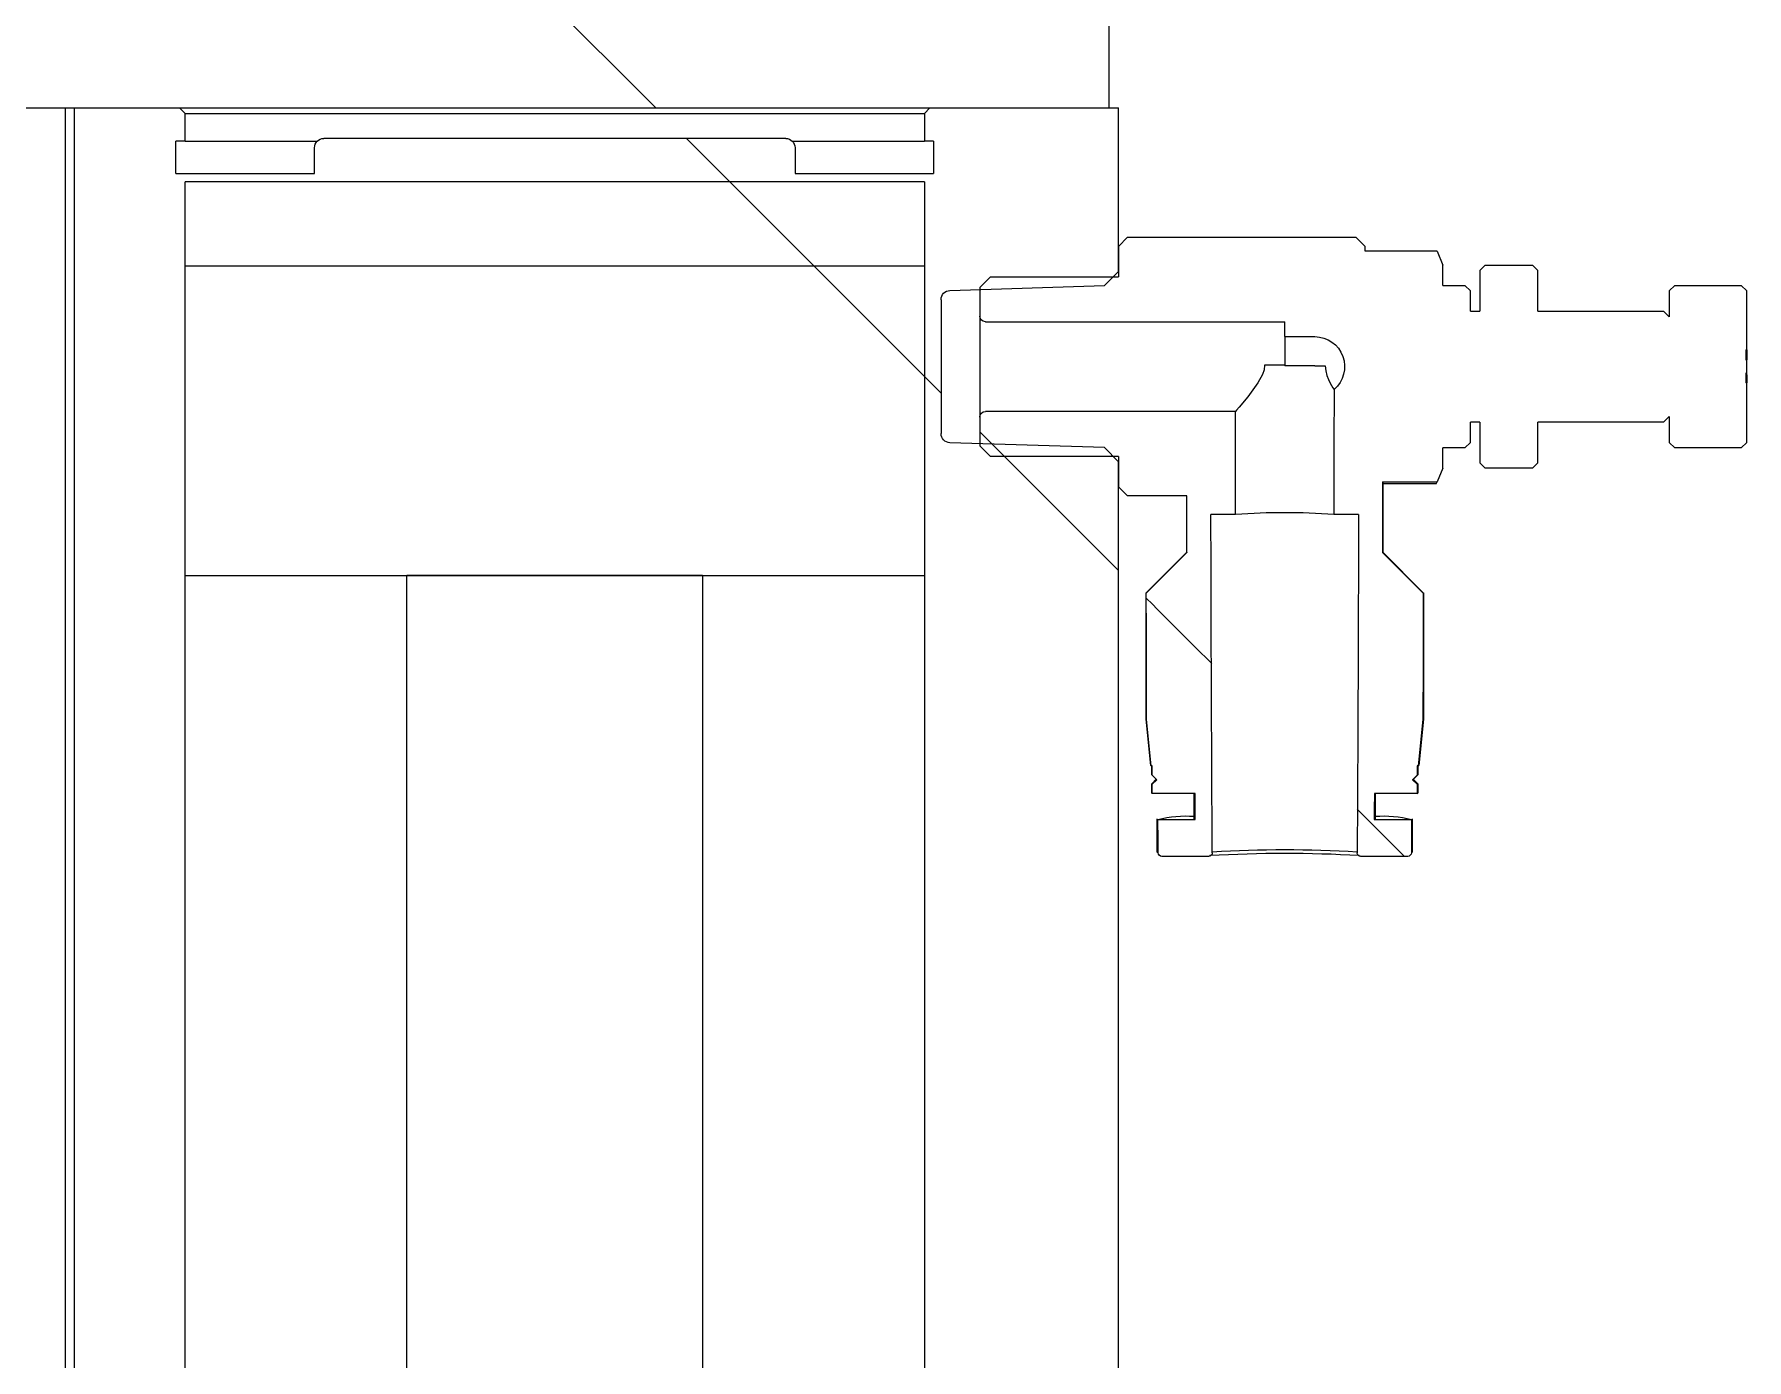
# Model space of a CAD drawing. Header units: millimetres. Extents: x 163705 to 1616509, y 81827 to 302547.
# Drawn here: x 1460345.4 to 1460438.1, y 145513.9 to 145585.6 of the extents above; entities that cross this region are included whole.
import ezdxf

# ---------------------------------------------------------------- set-up
doc = ezdxf.new("R2010")
doc.units = ezdxf.units.MM
doc.header["$LTSCALE"] = 10
doc.layers.add('1-设备轮廓', color=2, linetype='Continuous', lineweight=18)
pattern_1 = [(45, (-6058.445023240471, -4420.496226013337), (-67.35192090801866, 67.35192090801866), [])]

# ---------------------------------------------------------------- blocks, each defined once
blk = doc.blocks.new('A$Cefa923cd')
at = {"lineweight": 18}
h = blk.add_hatch(dxfattribs=at)
h.set_pattern_fill('ANSI31', color=256, scale=30, style=0)
h.set_pattern_definition(pattern_1)
h.paths.add_polyline_path([(1160.775386318601, 260), (1278.275386318594, 260), (1278.275386318594, 268), (1160.775386318601, 268)], flags=0)
h = blk.add_hatch(dxfattribs=at)
h.set_pattern_fill('ANSI31', color=256, scale=30, style=0)
h.set_pattern_definition(pattern_1)
edge = h.paths.add_edge_path(flags=0)
edge.add_line((1177.775386318601, 257.8499999999995), (1177.775386318601, 256.4499999999998))
edge.add_line((1177.775386318601, 256.4499999999998), (1170.275386318601, 256.4499999999998))
edge.add_line((1170.275386318601, 256.4499999999998), (1170.275386318601, 258.1999999999998))
edge.add_line((1170.275386318601, 258.1999999999998), (1170.775386318601, 258.1999999999998))
edge.add_line((1170.775386318601, 258.1999999999998), (1170.775386318601, 259.6999999999998))
edge.add_line((1170.775386318601, 259.6999999999998), (1170.475386318598, 260))
edge.add_line((1170.475386318598, 260), (1160.275386318601, 260))
edge.add_line((1160.275386318601, 260), (1160.275386318601, 251.1578781675262))
edge.add_line((1160.275386318601, 251.1578781675262), (1161.025021088135, 250.3844749134423))
edge.add_line((1161.025021088135, 250.3844749134423), (1169.39098848799, 250.1232932438243))
edge.add_arc((1169.375386318599, 249.6235367307991), 0.5000000000000491, -2.6147972675971687e-12, 88.21183281245891, ccw=False)
edge.add_line((1169.875386318599, 249.6235367307991), (1169.875386318599, 242.3764632692))
edge.add_arc((1169.375386318599, 242.3764632692), 0.5000000000000491, 271.78816718754183, 360, ccw=False)
edge.add_line((1169.390988487983, 241.8767067561757), (1161.025021088128, 241.6155250865577))
edge.add_line((1161.025021088135, 241.6155250865577), (1160.275386318601, 240.8421218324738))
edge.add_line((1160.275386318601, 240.8421218324738), (1160.275386318601, 139.6578781675253))
edge.add_line((1160.275386318601, 139.6578781675253), (1161.025021088135, 138.8844749134423))
edge.add_line((1161.025021088135, 138.8844749134423), (1169.39098848799, 138.6232932438243))
edge.add_arc((1169.375386318599, 138.1235367308), 0.5, 5.115907697472721e-13, 88.21183281245868, ccw=False)
edge.add_line((1169.875386318599, 138.1235367308), (1169.875386318599, 130.8764632692))
edge.add_arc((1169.375386318599, 130.8764632692), 0.5, 271.78816718754183, 360, ccw=False)
edge.add_line((1169.390988487983, 130.3767067561757), (1161.025021088128, 130.1155250865577))
edge.add_line((1161.025021088135, 130.1155250865577), (1160.275386318601, 129.3421218324738))
edge.add_line((1160.275386318601, 129.3421218324738), (1160.275386318601, 120.5))
edge.add_line((1160.275386318601, 120.5), (1170.475386318598, 120.5))
edge.add_line((1170.475386318598, 120.5), (1170.775386318601, 120.7999999999993))
edge.add_line((1170.775386318601, 120.7999999999993), (1170.775386318601, 121.5))
edge.add_line((1170.775386318601, 121.5), (1170.275386318601, 121.5))
edge.add_line((1170.275386318601, 121.5), (1170.275386318601, 123.5))
edge.add_line((1170.275386318601, 123.5), (1170.775386318601, 123.5))
edge.add_line((1170.775386318601, 123.5), (1170.775386318601, 123.75))
edge.add_line((1170.775386318601, 123.75), (1171.025386318601, 123.5))
edge.add_line((1171.025386318601, 123.5), (1176.775386318601, 123.5))
edge.add_line((1176.775386318601, 123.5), (1176.775386318601, 121))
edge.add_line((1176.775386318601, 121), (1182.775386318601, 121))
edge.add_line((1182.775386318601, 121), (1182.775386318601, 134.4999999999991))
edge.add_line((1182.775386318601, 134.4999999999991), (1171.775386318601, 134.4999999999991))
edge.add_line((1171.775386318601, 134.4999999999991), (1171.775386318601, 127.5))
edge.add_line((1171.775386318601, 127.5), (1171.025386318601, 127.5))
edge.add_line((1171.025386318601, 127.5), (1170.775386318601, 127.25))
edge.add_line((1170.775386318601, 127.25), (1170.775386318601, 251.4499999999998))
edge.add_line((1170.775386318601, 251.4499999999998), (1210.775386318601, 251.4499999999998))
edge.add_line((1210.775386318601, 251.4499999999998), (1210.775386318601, 127.25))
edge.add_line((1210.775386318601, 127.25), (1210.525386318601, 127.5))
edge.add_line((1210.525386318601, 127.5), (1209.775386318601, 127.5))
edge.add_line((1209.775386318601, 127.5), (1209.775386318601, 134.4999999999991))
edge.add_line((1209.775386318601, 134.4999999999991), (1198.775386318601, 134.4999999999991))
edge.add_line((1198.775386318601, 134.4999999999991), (1198.775386318601, 121))
edge.add_line((1198.775386318601, 121), (1204.775386318601, 121))
edge.add_line((1204.775386318601, 121), (1204.775386318601, 123.5))
edge.add_line((1204.775386318601, 123.5), (1210.525386318601, 123.5))
edge.add_line((1210.525386318594, 123.5), (1210.775386318594, 123.75))
edge.add_line((1210.775386318601, 123.75), (1210.775386318601, 123.5))
edge.add_line((1210.775386318601, 123.5), (1211.275386318601, 123.5))
edge.add_line((1211.275386318601, 123.5), (1211.275386318601, 121.5))
edge.add_line((1211.275386318601, 121.5), (1210.775386318601, 121.5))
edge.add_line((1210.775386318601, 121.5), (1210.775386318601, 120.7999999999993))
edge.add_line((1210.775386318601, 120.7999999999993), (1211.075386318604, 120.5))
edge.add_line((1211.075386318596, 120.5), (1216.775386318594, 120.5))
edge.add_line((1216.775386318601, 120.5), (1216.775386318601, 260))
edge.add_line((1216.775386318601, 260), (1211.075386318604, 260))
edge.add_line((1211.075386318596, 260), (1210.775386318594, 259.6999999999998))
edge.add_line((1210.775386318601, 259.6999999999998), (1210.775386318601, 258.1999999999998))
edge.add_line((1210.775386318601, 258.1999999999998), (1211.275386318601, 258.1999999999998))
edge.add_line((1211.275386318601, 258.1999999999998), (1211.275386318601, 256.4499999999998))
edge.add_line((1211.275386318601, 256.4499999999998), (1203.775386318601, 256.4499999999998))
edge.add_line((1203.775386318601, 256.4499999999998), (1203.775386318601, 257.8499999999995))
edge.add_arc((1203.275386318601, 257.8499999999995), 0.5, 0, 90)
edge.add_line((1203.275386318601, 258.3499999999995), (1178.275386318601, 258.3499999999995))
edge.add_arc((1178.275386318601, 257.8499999999995), 0.5, 90, 180)
h = blk.add_hatch(dxfattribs=at)
h.set_pattern_fill('ANSI31', color=256, scale=30, style=0)
h.set_pattern_definition(pattern_1)
h.paths.add_polyline_path([(1210.775386318601, 255.9999999999991), (1170.775386318601, 255.9999999999991), (1170.775386318601, 234.6999999999998), (1210.775386318601, 234.6999999999998)], flags=0)
h = blk.add_hatch(dxfattribs=at)
h.set_pattern_fill('ANSI31', color=256, scale=30, style=0)
h.set_pattern_definition(pattern_1)
edge = h.paths.add_edge_path(flags=0)
edge.add_line((1126.325386318596, 246.90642555058), (1126.325386318596, 246.3681809742693))
edge.add_line((1126.325386318596, 246.3681809742693), (1126.275386318594, 246.3681809742693))
edge.add_line((1126.275386318601, 246.3681809742693), (1126.275386318601, 245.6398210475654))
edge.add_line((1126.275386318601, 245.6398210475654), (1126.325386318604, 245.6398210475654))
edge.add_line((1126.325386318596, 245.6398210475654), (1126.325386318596, 245.113274644581))
edge.add_line((1126.325386318596, 245.113274644581), (1126.275386318594, 245.113274644581))
edge.add_line((1126.275386318601, 245.113274644581), (1126.275386318601, 241.8999999999996))
edge.add_line((1126.275386318601, 241.8999999999996), (1126.575386318604, 241.6000000000004))
edge.add_line((1126.575386318596, 241.6000000000004), (1130.175386318595, 241.6000000000004))
edge.add_line((1130.175386318595, 241.6000000000004), (1130.475386318598, 241.9000000000005))
edge.add_line((1130.475386318598, 241.9000000000005), (1130.475386318598, 243.3064999999997))
edge.add_line((1130.475386318598, 243.3064999999997), (1130.781886318597, 243))
edge.add_line((1130.781886318597, 243), (1137.575386318596, 242.9999999999991))
edge.add_line((1137.575386318596, 242.9999999999991), (1137.575386318596, 240.7999999999993))
edge.add_line((1137.575386318596, 240.7999999999993), (1137.875386318599, 240.4999999999991))
edge.add_line((1137.875386318599, 240.4999999999991), (1140.425386318602, 240.4999999999991))
edge.add_line((1140.425386318595, 240.4999999999991), (1140.725386318598, 240.7999999999993))
edge.add_line((1140.725386318598, 240.7999999999993), (1140.725386318598, 243))
edge.add_line((1140.725386318598, 243), (1141.225386318598, 243))
edge.add_line((1141.225386318598, 243), (1141.225386318598, 241.9000000000005))
edge.add_line((1141.225386318598, 241.9000000000005), (1141.525386318601, 241.6000000000004))
edge.add_line((1141.525386318601, 241.6000000000004), (1142.725386318598, 241.6000000000004))
edge.add_line((1142.725386318598, 241.6000000000004), (1142.725386318598, 240.4999999999991))
edge.add_line((1142.725386318598, 240.4999999999991), (1143.033935053863, 239.7550974586647))
edge.add_line((1143.033935053863, 239.7550974586647), (1145.978736470497, 239.7550857661581))
edge.add_ellipse((1151.275386318601, 245.9999999999018), major_axis=(1.71635628776432e-14, 175.6652290646559), ratio=0.03017102489900984, start_angle=92.03729924506587, end_angle=93.28151927723485)
edge.add_spline(control_points=[(1145.984076559384, 235.9445693141743), (1145.250847513969, 235.2109415257592), (1144.517669653585, 234.4772625803134), (1143.784508132761, 233.7435673102182)], knot_values=[2.82894646251564e-07, 2.82894646251564e-07, 2.82894646251564e-07, 2.82894646251564e-07, 0.003111956252312966, 0.003111956252312966, 0.003111956252312966, 0.003111956252312966], weights=[1, 1, 1, 1], degree=3, periodic=0)
edge.add_ellipse((1151.275386318601, 245.9999999999018), major_axis=(2.428806067591019e-14, 248.5828713179092), ratio=0.03017102489900985, start_angle=92.82612675006574, end_angle=94.40870662459344)
edge.add_spline(control_points=[(1143.79757819949, 226.8913007838373), (1143.883100348568, 226.0575667506737), (1143.968821141651, 225.223853064469), (1144.054762537147, 224.3901621429777)], knot_values=[2.011410185638623e-07, 2.011410185638623e-07, 2.011410185638623e-07, 2.011410185638623e-07, 0.002514527747554702, 0.002514527747554702, 0.002514527747554702, 0.002514527747554702], weights=[1, 1, 1, 1], degree=3, periodic=0)
edge.add_line((1144.054762537147, 224.3901621429777), (1144.10496737733, 224.3901621429777))
edge.add_ellipse((1151.275386318601, 245.9999999999018), major_axis=(2.331653824887379e-14, 238.6395564651929), ratio=0.03017102489900984, start_angle=95.195496324277, end_angle=95.31610479539609)
edge.add_spline(control_points=[(1144.106355713389, 223.8899344148058), (1144.190294632943, 223.8065516669676), (1144.274244525353, 223.7231799633782), (1144.358206619036, 223.6398205507203)], knot_values=[2.8391679561484e-07, 2.8391679561484e-07, 2.8391679561484e-07, 2.8391679561484e-07, 0.0003552287345971548, 0.0003552287345971548, 0.0003552287345971548, 0.0003552287345971548], weights=[1, 1, 1, 1], degree=3, periodic=0)
edge.add_spline(control_points=[(1144.358206619036, 223.6398205507203), (1144.274726501244, 223.5564525442032), (1144.19124977482, 223.4730811416439), (1144.107776097357, 223.3897066866348)], knot_values=[2.831618744231867e-07, 2.831618744231867e-07, 2.831618744231867e-07, 2.831618744231867e-07, 0.0003542215621575344, 0.0003542215621575344, 0.0003542215621575344, 0.0003542215621575344], weights=[1, 1, 1, 1], degree=3, periodic=0)
edge.add_ellipse((1151.275386318601, 245.9999999999018), major_axis=(2.331653824887379e-14, 238.6395564651929), ratio=0.03017102489900984, start_angle=95.43673689514463, end_angle=95.55739317247561)
edge.add_line((1144.10922854831, 222.8894789584629), (1146.425250527849, 222.8894789584629))
edge.add_ellipse((1151.275386318601, 245.9999999999018), major_axis=(1.586819964159467e-14, 162.4074759277007), ratio=0.03017102489900984, start_angle=98.18093689283872, end_angle=98.68046778294539)
edge.add_line((1146.431513885989, 221.4888413195822), (1144.415131210852, 221.4888413195822))
edge.add_ellipse((1151.275386318601, 245.9999999999018), major_axis=(2.234501582183738e-14, 228.6962416124765), ratio=0.03017102489900984, start_angle=96.1526531577093, end_angle=96.6066290058919)
edge.add_spline(control_points=[(1144.421206038001, 219.6880214981638), (1144.421283890748, 219.665742491251), (1144.425213721566, 219.6431721209201), (1144.432652407544, 219.6221714980502), (1144.440111704178, 219.6011126879339), (1144.451301769812, 219.5810539655686), (1144.465282412966, 219.5636282315318), (1144.479328254361, 219.546121233202), (1144.496573173885, 219.5307918539838), (1144.515593925396, 219.5188758285103), (1144.534745282494, 219.5068779818957), (1144.55622166353, 219.4980110919387), (1144.578257016903, 219.492994518987), (1144.59299108792, 219.4896401574342), (1144.608195426619, 219.4879304068945), (1144.6233065017, 219.4879304068945)], knot_values=[1.972544251203072e-07, 1.972544251203072e-07, 1.972544251203072e-07, 1.972544251203072e-07, 6.703467480541921e-05, 6.703467480541921e-05, 6.703467480541921e-05, 0.0001340486077181047, 0.0001340486077181047, 0.0001340486077181047, 0.000201375147402984, 0.000201375147402984, 0.000201375147402984, 0.0002691714283488005, 0.0002691714283488005, 0.0002691714283488005, 0.0003144368507552621, 0.0003144368507552621, 0.0003144368507552621, 0.0003144368507552621], weights=[1, 1, 1, 1, 1, 1, 1, 1, 1, 1, 1, 1, 1, 1, 1, 1], degree=3, periodic=0)
edge.add_line((1144.6233065017, 219.4879304068945), (1147.152260575873, 219.4879304068945))
edge.add_spline(control_points=[(1147.152260575873, 219.4879304068945), (1147.172495128085, 219.4879304068945), (1147.192945985378, 219.4909533057198), (1147.212308274873, 219.4968302818788), (1147.23446827734, 219.5035564392465), (1147.2557799024, 219.5142294531906), (1147.274397350971, 219.5280025251423), (1147.292762760742, 219.5415891403663), (1147.309023208894, 219.5585831002008), (1147.321724898138, 219.5775712933664), (1147.334180073296, 219.5961909641192), (1147.34356124921, 219.6172549386938), (1147.349029542151, 219.6389786883574), (1147.353049084406, 219.6549470226782), (1147.355054885047, 219.6715553419344), (1147.354954286449, 219.6880214981602)], knot_values=[7.853867975656481e-05, 7.853867975656481e-05, 7.853867975656481e-05, 7.853867975656481e-05, 0.0001392308045811454, 0.0001392308045811454, 0.0001392308045811454, 0.0002087241276008316, 0.0002087241276008316, 0.0002087241276008316, 0.0002772759737277322, 0.0002772759737277322, 0.0002772759737277322, 0.0003444794359183698, 0.0003444794359183698, 0.0003444794359183698, 0.0003935454694852907, 0.0003935454694852907, 0.0003935454694852907, 0.0003935454694852907], weights=[1, 1, 1, 1, 1, 1, 1, 1, 1, 1, 1, 1, 1, 1, 1, 1], degree=3, periodic=0)
edge.add_ellipse((1151.275386318601, 245.9999999999018), major_axis=(1.295363236048544e-14, 132.5775313695516), ratio=0.03017102489900984, start_angle=93.46102389741031, end_angle=101.44720137491612, ccw=False)
edge.add_line((1147.282681932869, 237.9963563492511), (1148.619675599613, 237.9963563492511))
edge.add_ellipse((1151.275386318601, 245.9999999999018), major_axis=(8.635754906990302e-15, 88.38502091303451), ratio=0.03017102489900984, start_angle=90.8035896844068, end_angle=95.19549632423713, ccw=False)
edge.add_arc((1149.654052985265, 246), 1.62133333333333, 89.99999999999977, 229.8662735198593, ccw=False)
edge.add_line((1149.654052985265, 247.6213333333335), (1151.275386318601, 247.6213333333326))
edge.add_line((1151.275386318601, 247.6213333333326), (1151.275386318601, 248.4319999999989))
edge.add_line((1151.275386318601, 248.4319999999989), (1167.475386318598, 248.4319999999989))
edge.add_arc((1167.475386318598, 248.732), 0.3, 270, 360)
edge.add_line((1167.775386318601, 248.732), (1167.775386318601, 250.2830000000004))
edge.add_line((1167.775386318601, 250.2830000000004), (1167.194386318602, 250.8639999999996))
edge.add_line((1167.194386318595, 250.8639999999996), (1160.275386318594, 250.8639999999996))
edge.add_line((1160.275386318601, 250.8639999999996), (1160.275386318601, 252.5))
edge.add_line((1160.275386318601, 252.5), (1159.775386318601, 253))
edge.add_line((1159.775386318601, 253), (1147.425386318602, 253))
edge.add_line((1147.425386318595, 253), (1146.925386318595, 252.5))
edge.add_line((1146.925386318595, 252.5), (1146.925386318595, 252.2449142338382))
edge.add_line((1146.925386318595, 252.2449142338382), (1143.034020335661, 252.2449142338382))
edge.add_line((1143.034020335661, 252.2449142338382), (1142.725386318598, 251.5))
edge.add_line((1142.725386318598, 251.5), (1142.725386318598, 250.3999999999996))
edge.add_line((1142.725386318598, 250.3999999999996), (1141.525386318601, 250.3999999999996))
edge.add_line((1141.525386318601, 250.3999999999996), (1141.225386318598, 250.0999999999995))
edge.add_line((1141.225386318598, 250.0999999999995), (1141.225386318598, 249))
edge.add_line((1141.225386318598, 249), (1140.725386318598, 249))
edge.add_line((1140.725386318598, 249), (1140.725386318598, 251.1999999999998))
edge.add_line((1140.725386318598, 251.1999999999998), (1140.425386318595, 251.5))
edge.add_line((1140.425386318595, 251.5), (1137.875386318592, 251.5))
edge.add_line((1137.875386318599, 251.5), (1137.575386318596, 251.1999999999998))
edge.add_line((1137.575386318596, 251.1999999999998), (1137.575386318596, 248.9999999999991))
edge.add_line((1137.575386318596, 248.9999999999991), (1130.781886318597, 249))
edge.add_line((1130.781886318597, 249), (1130.475386318598, 248.6934999999994))
edge.add_line((1130.475386318598, 248.6934999999994), (1130.475386318598, 250.0999999999995))
edge.add_line((1130.475386318598, 250.0999999999995), (1130.175386318595, 250.3999999999996))
edge.add_line((1130.175386318595, 250.3999999999996), (1126.575386318596, 250.3999999999996))
edge.add_line((1126.575386318596, 250.3999999999996), (1126.275386318594, 250.0999999999995))
edge.add_line((1126.275386318601, 250.0999999999995), (1126.275386318601, 246.9064255505809))
edge.add_line((1126.275386318601, 246.9064255505809), (1126.325386318604, 246.90642555058))
h = blk.add_hatch(dxfattribs=at)
h.set_pattern_fill('ANSI31', color=256, scale=30, style=0)
h.set_pattern_definition(pattern_1)
edge = h.paths.add_edge_path(flags=0)
edge.add_ellipse((1151.275386318601, 245.9999999999018), major_axis=(1.71635628776432e-14, 175.6652290646559), ratio=0.03017102489900984, start_angle=266.7184807227647, end_angle=267.7162581354517)
edge.add_line((1156.571176754398, 239.0000460115225), (1159.775386318594, 238.9999999999991))
edge.add_line((1159.775386318601, 238.9999999999991), (1160.275386318601, 239.4999999999991))
edge.add_line((1160.275386318601, 239.4999999999991), (1160.275386318601, 241.1359999999995))
edge.add_line((1160.275386318601, 241.1359999999995), (1167.194386318602, 241.1359999999995))
edge.add_line((1167.194386318595, 241.1359999999995), (1167.775386318594, 241.7169999999996))
edge.add_line((1167.775386318601, 241.7169999999996), (1167.775386318601, 243.268))
edge.add_arc((1167.475386318598, 243.268), 0.3, 0, 90)
edge.add_line((1167.475386318598, 243.5680000000002), (1153.941020331171, 243.5680000000002))
edge.add_ellipse((1151.275386318601, 245.9999999999018), major_axis=(8.635754906990302e-15, 88.38502091303451), ratio=0.03017102489900984, start_angle=264.80450367576265, end_angle=268.4232381975826, ccw=False)
edge.add_line((1153.931097037581, 237.9963563492511), (1155.268090704325, 237.9963563492511))
edge.add_ellipse((1151.275386318601, 245.9999999999018), major_axis=(1.295363236048544e-14, 132.5775313695516), ratio=0.03017102489900984, start_angle=258.5527986250803, end_angle=266.53897610259037, ccw=False)
edge.add_spline(control_points=[(1155.195818350774, 219.6880214981638), (1155.19568448911, 219.666110785035), (1155.199327141338, 219.643875853415), (1155.206443368974, 219.6231525193934), (1155.213579857751, 219.6023701824197), (1155.22440138441, 219.5825408463324), (1155.237980481601, 219.5652653399284), (1155.251632551059, 219.5478969972564), (1155.268434617181, 219.5326375762934), (1155.286996064446, 219.5206579685), (1155.305872860168, 219.5084748339677), (1155.327074163768, 219.4993523054272), (1155.348885290012, 219.4939637104499), (1155.365062939833, 219.4899669061788), (1155.381848004254, 219.4879304068945), (1155.398512061329, 219.4879304068945)], knot_values=[1.972629772271886e-07, 1.972629772271886e-07, 1.972629772271886e-07, 1.972629772271886e-07, 6.593062051270192e-05, 6.593062051270192e-05, 6.593062051270192e-05, 0.0001318414157366429, 0.0001318414157366429, 0.0001318414157366429, 0.0001980948225061387, 0.0001980948225061387, 0.0001980948225061387, 0.0002654818394356593, 0.0002654818394356593, 0.0002654818394356593, 0.0003154267690921068, 0.0003154267690921068, 0.0003154267690921068, 0.0003154267690921068], weights=[1, 1, 1, 1, 1, 1, 1, 1, 1, 1, 1, 1, 1, 1, 1, 1], degree=3, periodic=0)
edge.add_line((1155.398512061329, 219.4879304068945), (1157.927466135494, 219.4879304068945))
edge.add_spline(control_points=[(1157.927466135494, 219.4879304068945), (1157.934513136744, 219.4879304068945), (1157.941569675713, 219.4882987000192), (1157.948578418749, 219.4890320128925), (1157.971131966042, 219.491391752219), (1157.993589231053, 219.4976692557502), (1158.014096023573, 219.5073492519259), (1158.034639769823, 219.517046691687), (1158.053794399908, 219.5304292608307), (1158.069953095161, 219.5463974296526), (1158.086064119161, 219.5623184893075), (1158.099643615766, 219.5812546963525), (1158.109531089467, 219.6016331923356), (1158.119356373099, 219.6218835119807), (1158.12580790776, 219.6441227842479), (1158.128322213481, 219.6664899456864), (1158.129125293235, 219.6736341104706), (1158.129541477225, 219.6808323816367), (1158.129566599193, 219.6880214981629)], knot_values=[0.0003137760351018793, 0.0003137760351018793, 0.0003137760351018793, 0.0003137760351018793, 0.000334776572213516, 0.000334776572213516, 0.000334776572213516, 0.0004028166998238798, 0.0004028166998238798, 0.0004028166998238798, 0.000470987123356544, 0.000470987123356544, 0.000470987123356544, 0.0005389591227288389, 0.0005389591227288389, 0.0005389591227288389, 0.0006065003237342497, 0.0006065003237342497, 0.0006065003237342497, 0.0006277938922335672, 0.0006277938922335672, 0.0006277938922335672, 0.0006277938922335672], weights=[1, 1, 1, 1, 1, 1, 1, 1, 1, 1, 1, 1, 1, 1, 1, 1, 1, 1, 1], degree=3, periodic=0)
edge.add_ellipse((1151.275386318601, 245.9999999999018), major_axis=(2.234501582183738e-14, 228.6962416124765), ratio=0.03017102489900984, start_angle=263.3933709941076, end_angle=263.8473468422911)
edge.add_line((1158.135641426343, 221.4888413195822), (1156.119258751205, 221.4888413195822))
edge.add_ellipse((1151.275386318601, 245.9999999999018), major_axis=(1.586819964159467e-14, 162.4074759277007), ratio=0.03017102489900984, start_angle=261.3195322170553, end_angle=261.8190631071603)
edge.add_line((1156.125522109345, 222.8894789584629), (1158.441544088892, 222.8894789584629))
edge.add_ellipse((1151.275386318601, 245.9999999999018), major_axis=(2.331653824887379e-14, 238.6395564651929), ratio=0.03017102489900984, start_angle=264.4426068275247, end_angle=264.5632631048557)
edge.add_spline(control_points=[(1158.442996539838, 223.3897066866348), (1158.359522862374, 223.4730811416439), (1158.27604613595, 223.5564525442023), (1158.192566018159, 223.6398205507203)], knot_values=[2.831399562028499e-07, 2.831399562028499e-07, 2.831399562028499e-07, 2.831399562028499e-07, 0.0003542215402394317, 0.0003542215402394317, 0.0003542215402394317, 0.0003542215402394317], weights=[1, 1, 1, 1], degree=3, periodic=0)
edge.add_spline(control_points=[(1158.192566018159, 223.6398205507203), (1158.276528111841, 223.7231799633782), (1158.360478004251, 223.8065516669676), (1158.444416923805, 223.8899344148067)], knot_values=[2.839963374854128e-07, 2.839963374854128e-07, 2.839963374854128e-07, 2.839963374854128e-07, 0.0003552288141390636, 0.0003552288141390636, 0.0003552288141390636, 0.0003552288141390636], weights=[1, 1, 1, 1], degree=3, periodic=0)
edge.add_ellipse((1151.275386318601, 245.9999999999018), major_axis=(2.331653824887379e-14, 238.6395564651929), ratio=0.03017102489900984, start_angle=264.6838952046041, end_angle=264.8045036757233)
edge.add_line((1158.445805259864, 224.3901621429777), (1158.496010100047, 224.3901621429777))
edge.add_spline(control_points=[(1158.496010100047, 224.3901621429777), (1158.581951495544, 225.223853064469), (1158.667672288626, 226.0575667506737), (1158.753194437704, 226.8913007838373)], knot_values=[2.011514205122275e-07, 2.011514205122275e-07, 2.011514205122275e-07, 2.011514205122275e-07, 0.002514527757956545, 0.002514527757956545, 0.002514527757956545, 0.002514527757956545], weights=[1, 1, 1, 1], degree=3, periodic=0)
edge.add_ellipse((1151.275386318601, 245.9999999999018), major_axis=(2.428806067591019e-14, 248.5828713179092), ratio=0.03017102489900985, start_angle=265.5912933754062, end_angle=267.1738732499343)
edge.add_spline(control_points=[(1158.766264504433, 233.7435673102182), (1158.033102983602, 234.4772625803134), (1157.299925123225, 235.2109415257592), (1156.566696077811, 235.9445693141743)], knot_values=[2.828686246760767e-07, 2.828686246760767e-07, 2.828686246760767e-07, 2.828686246760767e-07, 0.00311195622629135, 0.00311195622629135, 0.00311195622629135, 0.00311195622629135], weights=[1, 1, 1, 1], degree=3, periodic=0)
h = blk.add_hatch(dxfattribs=at)
h.set_pattern_fill('ANSI31', color=256, scale=30, style=0)
h.set_pattern_definition(pattern_1)
h.paths.add_polyline_path([(1187.451886318595, 129.0999999999995), (1190.775386318601, 131.0188236196509), (1194.098886318599, 129.0999999999995), (1194.098886318599, 114.1765000000005), (1194.775386318594, 113.5), (1197.805140278237, 113.5), (1197.805140278237, 119.5), (1198.775386318601, 120.4661394013956), (1198.775386318601, 234.6999999999998), (1182.775386318601, 234.6999999999998), (1182.775386318601, 120.4661394013965), (1183.745632358958, 119.5), (1183.745632358958, 113.5), (1186.775386318601, 113.5), (1187.451886318595, 114.1765000000005)], flags=0)
at = {"layer": '1-设备轮廓'}
for p, q in [((1160.775386318601, 260), (1160.775386318601, 268)), ((1160.275386318601, 251.1578781675253), (1160.275386318601, 260)), ((1170.475386318598, 260), (1160.275386318601, 260)), ((1278.275386318601, 260), (1160.775386318601, 260)), ((1170.475386318598, 260), (1170.775386318601, 259.6999999999998)), ((1170.775386318601, 259.6999999999998), (1170.775386318601, 258.1999999999998)), ((1190.775386318601, 259.6999999999998), (1170.775386318601, 259.6999999999998)), ((1210.775386318601, 259.6999999999998), (1190.775386318601, 259.6999999999998)), ((1210.775386318601, 259.6999999999998), (1211.075386318596, 260)), ((1210.775386318601, 258.1999999999998), (1210.775386318601, 259.6999999999998)), ((1216.775386318601, 260), (1211.075386318596, 260)), ((1216.775386318601, 260), (1216.775386318601, 120.4999999999991)), ((1217.275386318601, 260), (1217.275386318601, 120.4999999999991)), ((1170.275386318601, 258.1999999999998), (1170.775386318601, 258.1999999999998)), ((1170.275386318601, 258.1999999999998), (1170.275386318601, 256.4499999999998)), ((1177.918314897172, 258.1999999999998), (1170.775386318601, 258.1999999999998)), ((1177.775386318601, 257.8499999999995), (1177.775386318601, 256.4499999999998)), ((1178.275386318601, 258.3499999999995), (1203.275386318601, 258.3499999999995)), ((1210.775386318601, 258.1999999999998), (1203.632457740023, 258.1999999999998)), ((1203.775386318601, 256.4499999999998), (1203.775386318601, 257.8499999999995)), ((1210.775386318601, 258.1999999999998), (1211.275386318601, 258.1999999999998)), ((1211.275386318601, 256.4499999999998), (1211.275386318601, 258.1999999999998)), ((1177.775386318601, 256.4499999999998), (1170.275386318601, 256.4499999999998)), ((1170.775386318601, 255.9999999999991), (1170.775386318601, 234.6999999999998)), ((1170.775386318601, 255.9999999999991), (1210.775386318601, 255.9999999999991)), ((1211.275386318601, 256.4499999999998), (1203.775386318601, 256.4499999999998)), ((1210.775386318601, 234.6999999999998), (1210.775386318601, 255.9999999999991)), ((1147.425386318595, 253), (1146.925386318595, 252.5)), ((1159.775386318601, 253), (1147.425386318595, 253)), ((1160.275386318601, 252.5), (1159.775386318601, 253)), ((1143.033935053863, 252.2449025413316), (1142.725386318598, 251.5)), ((1143.034020335661, 252.2449142338373), (1146.925386318595, 252.2449142338373)), ((1146.925386318595, 252.2449142338373), (1146.925386318595, 252.5)), ((1160.275386318601, 252.5), (1160.275386318601, 250.8639999999996)), ((1137.875386318599, 251.5), (1137.575386318596, 251.1999999999998)), ((1137.575386318596, 248.9999999999991), (1137.575386318596, 251.1999999999998)), ((1140.425386318595, 251.5), (1137.875386318599, 251.5)), ((1140.725386318598, 251.1999999999998), (1140.425386318595, 251.5)), ((1140.725386318598, 251.1999999999998), (1140.725386318598, 248.9999999999991)), ((1142.725386318598, 250.3999999999996), (1142.725386318598, 251.5)), ((1161.025021088135, 250.3844749134414), (1160.275386318601, 251.1578781675253)), ((1210.775386318601, 251.4499999999998), (1170.775386318601, 251.4499999999998)), ((1170.775386318601, 251.4499999999998), (1170.775386318601, 127.2499999999991)), ((1210.775386318601, 127.2499999999991), (1210.775386318601, 251.4499999999998)), ((1126.575386318596, 250.3999999999996), (1126.275386318601, 250.0999999999995)), ((1130.175386318595, 250.3999999999996), (1126.575386318596, 250.3999999999996)), ((1130.475386318598, 250.0999999999995), (1130.175386318595, 250.3999999999996)), ((1141.525386318601, 250.3999999999996), (1141.225386318598, 250.0999999999995)), ((1142.725386318598, 250.3999999999996), (1141.525386318601, 250.3999999999996)), ((1167.194386318595, 250.8639999999996), (1160.275386318601, 250.8639999999996)), ((1169.39098848799, 250.1232932438234), (1161.025021088135, 250.3844749134414)), ((1167.775386318601, 250.2829999999994), (1167.194386318595, 250.8639999999996)), ((1167.775386318601, 250.2829999999994), (1167.775386318601, 248.732)), ((1126.275386318601, 246.90642555058), (1126.275386318601, 250.0999999999995)), ((1130.475386318598, 250.0999999999995), (1130.475386318598, 248.6934999999994)), ((1141.225386318598, 248.9999999999991), (1141.225386318598, 250.0999999999995)), ((1169.875386318599, 249.6235367307991), (1169.875386318599, 242.3764632692)), ((1130.781886318597, 248.9999999999991), (1130.475386318598, 248.6934999999994)), ((1137.575386318596, 248.9999999999991), (1130.781886318597, 248.9999999999991)), ((1141.225386318598, 248.9999999999991), (1140.725386318598, 248.9999999999991)), ((1167.475386318598, 248.4319999999989), (1151.275386318601, 248.4319999999989)), ((1151.275386318601, 247.6213333333326), (1151.275386318601, 248.4319999999989)), ((1167.775386318601, 248.732), (1167.775386318601, 246.0824272400241)), ((1151.275386318601, 247.6213333333326), (1149.654052985265, 247.6213333333326)), ((1151.275386318601, 247.6213333333326), (1151.275386318601, 246.048917288369)), ((1126.325386318596, 246.90642555058), (1126.275386318601, 246.90642555058)), ((1126.275386318601, 246.90642555058), (1126.275386318601, 246.7577800992631)), ((1126.325386318596, 246.7577800992631), (1126.275386318601, 246.7577800992631)), ((1126.275386318601, 246.7577800992631), (1126.275386318601, 246.6592862087418)), ((1126.325386318596, 246.6592862087418), (1126.275386318601, 246.6592862087418)), ((1126.275386318601, 246.6592862087418), (1126.275386318601, 246.4622984277012)), ((1126.325386318596, 246.90642555058), (1126.325386318596, 246.3681809742684)), ((1126.325386318596, 246.4622984277012), (1126.275386318601, 246.4622984277012)), ((1126.275386318601, 246.4622984277012), (1126.275386318601, 246.3681809742684)), ((1126.275386318601, 245.6398210475654), (1126.275386318601, 246.3681809742684)), ((1126.325386318596, 246.3681809742684), (1126.275386318601, 246.3681809742684)), ((1126.275386318601, 245.6398210475654), (1126.325386318596, 245.6398210475654)), ((1126.275386318601, 245.5527870847473), (1126.275386318601, 245.6398210475654)), ((1126.325386318596, 245.6398210475654), (1126.325386318596, 245.113274644581)), ((1149.654052985265, 246.048917288369), (1151.275386318601, 246.048917288369)), ((1151.275386318601, 246.073375932554), (1152.369226851362, 246.073375932554)), ((1167.775386318601, 246.0824272400241), (1167.775386318601, 243.268)), ((1126.325386318596, 245.5527870847473), (1126.275386318601, 245.5527870847473)), ((1126.275386318601, 245.5527870847473), (1126.275386318601, 245.3859703286053)), ((1126.325386318596, 245.3859703286053), (1126.275386318601, 245.3859703286053)), ((1126.275386318601, 245.3859703286053), (1126.275386318601, 245.3025619505352)), ((1126.325386318596, 245.3025619505352), (1126.275386318601, 245.3025619505352)), ((1126.275386318601, 245.3025619505352), (1126.275386318601, 245.113274644581)), ((1126.275386318601, 241.8999999999996), (1126.275386318601, 245.113274644581)), ((1126.275386318601, 245.113274644581), (1126.325386318596, 245.113274644581)), ((1130.475386318598, 243.3064999999997), (1130.781886318597, 242.9999999999991)), ((1130.475386318598, 243.3064999999997), (1130.475386318598, 241.8999999999996)), ((1130.781886318597, 242.9999999999991), (1137.575386318596, 242.9999999999991)), ((1137.575386318596, 240.7999999999993), (1137.575386318596, 242.9999999999991)), ((1140.725386318598, 242.9999999999991), (1141.225386318598, 242.9999999999991)), ((1140.725386318598, 242.9999999999991), (1140.725386318598, 240.7999999999993)), ((1141.225386318598, 241.8999999999996), (1141.225386318598, 242.9999999999991)), ((1153.941020331171, 243.5680000000002), (1167.475386318598, 243.5680000000002)), ((1167.775386318601, 243.268), (1167.775386318601, 241.7169999999987)), ((1126.275386318601, 241.8999999999996), (1126.575386318596, 241.6000000000004)), ((1130.175386318595, 241.6000000000004), (1130.475386318598, 241.8999999999996)), ((1141.225386318598, 241.8999999999996), (1141.525386318601, 241.6000000000004)), ((1161.025021088135, 241.6155250865568), (1169.39098848799, 241.8767067561748)), ((1126.575386318596, 241.6000000000004), (1130.175386318595, 241.6000000000004)), ((1141.525386318601, 241.6000000000004), (1142.725386318598, 241.6000000000004)), ((1142.725386318598, 240.4999999999991), (1142.725386318598, 241.6000000000004)), ((1160.275386318601, 240.8421218324738), (1161.025021088135, 241.6155250865568)), ((1160.275386318601, 241.1359999999995), (1167.194386318595, 241.1359999999995)), ((1160.275386318601, 241.1359999999995), (1160.275386318601, 239.4999999999991)), ((1167.194386318595, 241.1359999999995), (1167.775386318601, 241.7169999999987)), ((1137.575386318596, 240.7999999999993), (1137.875386318599, 240.4999999999991)), ((1137.875386318599, 240.4999999999991), (1140.425386318595, 240.4999999999991)), ((1140.425386318595, 240.4999999999991), (1140.725386318598, 240.7999999999993)), ((1142.725386318598, 240.4999999999991), (1143.033935053863, 239.7550974586647)), ((1160.275386318601, 139.6578781675253), (1160.275386318601, 240.8421218324738)), ((1143.077821154664, 239.6520382583576), (1143.033937160049, 239.7550923738972)), ((1145.978736470497, 239.7550857661581), (1143.034020335661, 239.7550857661581)), ((1143.077821154664, 239.6520382583576), (1145.975386318598, 239.6520382583576)), ((1145.975386318598, 239.6520382583576), (1145.975386318598, 235.9537226796492)), ((1159.775386318601, 238.9999999999991), (1160.275386318601, 239.4999999999991)), ((1156.571196065328, 238.9999999999991), (1159.775386318601, 238.9999999999991)), ((1156.575386318596, 235.9537226796492), (1156.575386318596, 238.9999999999991)), ((1147.282681932869, 237.9963563492511), (1148.619675599613, 237.9963563492511)), ((1153.931097037581, 237.9963563492511), (1155.268090704325, 237.9963563492511)), ((1145.975386318598, 235.9561365987702), (1143.778803797686, 233.7615545175022)), ((1145.984076559384, 235.9445693141743), (1143.784508132761, 233.7435673102182)), ((1145.984076559384, 235.9445693141743), (1145.975386318598, 235.9537226796492)), ((1156.575386318596, 235.9537226796492), (1156.566696077811, 235.9445693141743)), ((1158.766264504433, 233.7435673102182), (1156.566696077811, 235.9445693141743)), ((1158.771968839508, 233.7615545175022), (1156.575386318596, 235.9561365987702)), ((1210.775386318601, 234.6999999999998), (1170.775386318601, 234.6999999999998)), ((1182.775386318601, 234.6999999999998), (1182.775386318601, 120.4661394013965)), ((1182.775386318601, 234.6999999999998), (1198.775386318601, 234.6999999999998)), ((1198.775386318601, 120.4661394013956), (1198.775386318601, 234.6999999999998)), ((1143.775386318601, 233.7547242274431), (1143.775386318601, 226.9086952558528)), ((1143.784508132761, 233.7435673102182), (1143.778803797686, 233.7615545175022)), ((1158.771968839508, 233.7615545175022), (1158.766264504433, 233.7435673102182)), ((1158.775386318601, 226.9086952558528), (1158.775386318601, 233.7547242274431)), ((1143.79757819949, 226.8913007838373), (1143.775386318601, 226.9086952558519)), ((1143.775420485683, 226.9080122268469), (1144.025419346777, 224.4091731169747)), ((1143.79757819949, 226.8913007838373), (1144.054762537147, 224.3901621429777)), ((1158.496010100047, 224.3901621429777), (1158.753194437704, 226.8913007838373)), ((1158.525353290417, 224.4091731169747), (1158.775352151519, 226.9080122268469)), ((1158.775386318601, 226.9086952558519), (1158.753194437704, 226.8913007838373)), ((1144.054762537147, 224.3901621429777), (1144.025419346777, 224.4091731169747)), ((1144.054762537147, 224.3901621429777), (1144.10496737733, 224.3901621429777)), ((1144.075386318596, 224.3901621429777), (1144.075386318596, 223.9100610028454)), ((1158.445805259864, 224.3901621429777), (1158.496010100047, 224.3901621429777)), ((1158.475386318598, 223.9100610028454), (1158.475386318598, 224.3901621429777)), ((1158.525353290417, 224.4091731169747), (1158.496010100047, 224.3901621429777)), ((1144.106355713389, 223.8899344148058), (1144.075386318596, 223.9100610028454)), ((1144.075386318596, 223.410288627344), (1144.075386318596, 222.9105162518435)), ((1144.078667098525, 223.90350392439), (1144.328553182553, 223.6538454129732)), ((1144.322218010959, 223.6601748150952), (1144.078667098525, 223.4168457058013)), ((1144.107776097357, 223.3897066866348), (1144.078667098525, 223.4168457058013)), ((1144.106355713389, 223.8899344148058), (1144.358206619036, 223.6398205507203)), ((1144.358206619036, 223.6398205507203), (1144.107776097357, 223.3897066866348)), ((1144.358206619036, 223.6398205507203), (1144.328553182553, 223.6538454129732)), ((1158.192566018159, 223.6398205507203), (1158.444416923805, 223.8899344148058)), ((1158.222219454641, 223.6538454129732), (1158.192566018159, 223.6398205507203)), ((1158.442996539838, 223.3897066866339), (1158.192566018159, 223.6398205507203)), ((1158.222219454641, 223.6538454129732), (1158.472105538669, 223.90350392439)), ((1158.472105538669, 223.4168457058013), (1158.228554626236, 223.6601748150952)), ((1158.472105538669, 223.4168457058013), (1158.442996539838, 223.3897066866339)), ((1158.475386318598, 223.9100610028454), (1158.444416923805, 223.8899344148058)), ((1158.475386318598, 222.9105162518435), (1158.475386318598, 223.410288627344)), ((1144.10922854831, 222.8894789584629), (1144.075386318596, 222.9105162518435)), ((1144.10922854831, 222.8894789584629), (1146.425250527849, 222.8894789584629)), ((1146.375386318599, 222.8894789584629), (1146.375386318599, 221.5111536004397)), ((1156.125522109345, 222.8894789584629), (1158.441544088884, 222.8894789584629)), ((1156.175386318595, 221.5111536004397), (1156.175386318595, 222.8894789584629)), ((1158.475386318598, 222.9105162518435), (1158.441544088884, 222.8894789584629)), ((1144.375386318599, 221.5111536004397), (1144.375386318599, 219.7119730486356)), ((1146.431513885989, 221.4888413195822), (1144.415131210852, 221.4888413195822)), ((1146.431513885989, 221.4888413195822), (1146.375386318599, 221.5111536004397)), ((1156.175386318595, 221.5111536004397), (1156.119258751205, 221.4888413195822)), ((1158.135641426343, 221.4888413195822), (1156.119258751205, 221.4888413195822)), ((1158.175386318595, 219.7119730486356), (1158.175386318595, 221.5111536004397)), ((1144.421206038001, 219.6880214981629), (1144.375386318599, 219.7119730486356)), ((1158.175386318595, 219.7119730486356), (1158.129566599193, 219.6880214981629)), ((1144.6233065017, 219.4879304068945), (1147.152260575873, 219.4879304068945)), ((1155.398512061329, 219.4879304068945), (1157.927466135494, 219.4879304068945))]:
    blk.add_line(p, q, dxfattribs=at)
at = {"layer": '1-设备轮廓', "flags": 128}
for points in [[(1149.082403862456, 246.0457759086921), (1149.059894425358, 245.7732613973394), (1148.995541229466, 245.5112534023638), (1148.911897738733, 245.2935633489506), (1148.816959320888, 245.1038262055981), (1148.665777886825, 244.8547672318455), (1148.608719863958, 244.7611777378961), (1148.608981925805, 244.7604154591336)], [(1152.369226851362, 246.073375932554), (1152.397119936053, 245.82662844065), (1152.480799190133, 245.5655066704639), (1152.723140569673, 245.1195756402622), (1153.281043961011, 244.3726645598763), (1153.748490298931, 243.813050928974), (1153.893228850997, 243.6376412537174), (1153.942049193305, 243.5692470031327), (1153.941020349259, 243.5680000000002)]]:
    blk.add_lwpolyline(points, dxfattribs=at)
at = {"layer": '1-设备轮廓'}
for centre, radius, start, end in [((1178.275386318601, 257.8499999999995), 0.5, 90, 180), ((1203.275386318601, 257.8499999999995), 0.5, 0, 90), ((1169.375386318599, 249.6235367307991), 0.5, 0, 88.21183281224982), ((1167.475386318598, 248.732), 0.3000000000010914, 270, 0), ((1149.654052985265, 246), 1.621333333333865, 90, 229.8662735199694), ((1149.646714840499, 195.3700862353789), 50.67883158426179, 89.99170374054438, 90.63800416384068), ((1167.475386318598, 243.268), 0.3000000000001819, 0, 90), ((1169.375386318599, 242.3764632692), 0.5000000000007616, 271.7881671873335, 0), ((1151.275386318601, 201.7844660642295), 36.32366403775395, 85.80716317650882, 94.19283682349119), ((1145.915795938483, 215.5313008581979), 6.143637601111497, 85.70983623785376, 104.1382967494535), ((1156.634976698711, 215.5313008581797), 6.143637601129749, 75.86170325054648, 94.29016376214625), ((1144.622839419848, 219.6895691875143), 0.2016393216009857, 180.4397799883878, 270.1327213501788), ((1147.154508001848, 219.6883643851725), 0.2004465778492897, 269.3575808433475, 359.9019889077922), ((1151.263546411705, 148.0799928108627), 71.58058952018311, 86.74136363326512, 93.218618606821), ((1151.275386318601, 154.1926867539323), 65.66035633591768, 86.57670673445979, 93.42329326554022), ((1155.396731724635, 219.6888375499693), 0.2009150311379662, 180.2327175453804, 270.5077127034921), ((1157.928053753632, 219.6894474407727), 0.2015178906148224, 269.8329275531538, 359.5945711079255)]:
    blk.add_arc(centre, radius, start, end, dxfattribs=at)
for centre, major_axis, ratio, start_param, end_param in [((1151.275386318601, 245.9999999999018), (0, 88.38502091303508), 0.03017102489900275, 1.584821612622859, 1.66147484392808), ((1151.275386318601, 245.9999999999018), (0, 88.38502091303508), 0.03017102489900275, 4.62171046325151, 4.684869339373773), ((1151.275386318601, 239.6520382583576), (5.300000000000182, 0), 0.5469164061592566, 3.106035073914976, 3.141592653589793), ((1151.275386318601, 245.9999999999018), (0, 175.6652290646562), 0.03017102489900565, 1.606353906469686, 1.628069642650301), ((1151.275386318601, 245.9999999999018), (0, 175.6652290646562), 0.03017102489900565, 4.655115664529287, 4.672530165582699), ((1151.275386318601, 245.9999999999018), (0, 132.5775313695522), 0.03017102489900286, 1.6312025892949, 1.770587680926029), ((1151.275386318601, 245.9999999999018), (0, 132.5775313695522), 0.03017102489900286, 4.512597626253576, 4.651982717884701), ((1151.275386318601, 245.9999999999018), (0, 248.5828713179089), 0.03017102489900988, 1.620121543662231, 1.647742773148547), ((1151.275386318601, 245.9999999999018), (0, 248.5828713179089), 0.03017102489900988, 4.635442534031052, 4.663063763517363), ((1151.275386318601, 245.9999999999018), (0, 238.639556465193), 0.03017102489900907, 1.661474843928791, 1.663579858855627), ((1151.275386318601, 245.9999999999018), (0, 238.639556465193), 0.03017102489900907, 4.619605448323975, 4.6217104632508), ((1151.275386318601, 245.9999999999018), (0, 238.639556465193), 0.03017102489900907, 1.665685286179822, 1.667791135482446), ((1151.275386318601, 245.9999999999018), (0, 238.639556465193), 0.03017102489900907, 4.615394171697156, 4.617500020999778), ((1151.275386318601, 245.9999999999018), (0, 162.4074759277009), 0.03017102489900756, 1.713580611472796, 1.722299070220602), ((1151.275386318601, 245.9999999999018), (0, 162.4074759277009), 0.03017102489900756, 4.560886236959023, 4.569604695706801), ((1151.275386318601, 245.9999999999018), (0, 228.696241612477), 0.03017102489900819, 1.678180382130144, 1.686103755405468), ((1151.275386318601, 245.9999999999018), (0, 228.696241612477), 0.03017102489900819, 4.597081551774124, 4.605004925049462)]:
    blk.add_ellipse(centre, major_axis=major_axis, ratio=ratio, start_param=start_param, end_param=end_param, dxfattribs=at)

msp = doc.modelspace()

# ---------------------------------------------------------------- block references
at = {"xscale": -1}
msp.add_blockref('A$Cefa923cd', (1461564.378901739, 145321.6317333492), dxfattribs=at)

doc.saveas('drawing.dxf')
